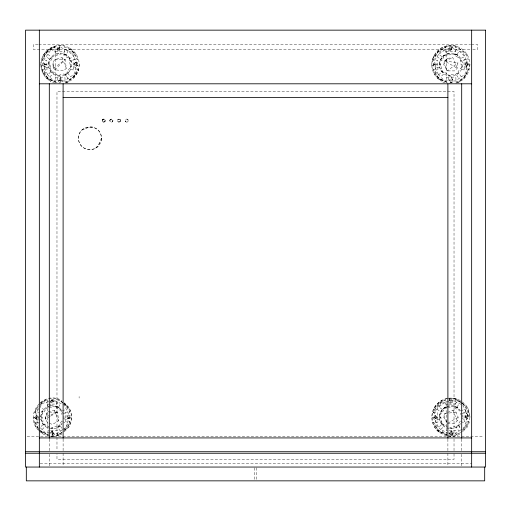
<?xml version="1.0" encoding="UTF-8"?>
<svg xmlns="http://www.w3.org/2000/svg" width="511" height="511" viewBox="0 0 511 511"><rect width="100%" height="100%" fill="white"/><g stroke="black" fill="none" stroke-linecap="round" stroke-linejoin="round"><path stroke-width="0.38" stroke-dasharray="2.56 1.92" d="M79.116 398.063L79.122 396.555M57.232 80.425L57.666 75.385L60.547 75.634L60.113 80.674M52.448 433.264L52.882 428.224L50.001 427.975M448.147 80.425L448.581 75.385L451.462 75.634L451.028 80.674M451.028 433.264L451.462 428.224L449.303 428.039M57.756 49.548L57.947 47.382L59.908 46.469L59.532 50.793L57.756 49.548L59.908 46.469L58.982 50.666M34.256 417.046L34.199 417.608L36.984 419.633L38.274 418.586L38.216 416.414L36.869 415.443L34.256 417.046L36.984 419.633L36.869 415.443M437.116 417.493L437.052 418.055L433.909 419.461L432.779 417.608L434.887 415.386L435.449 415.443L437.116 417.493L433.909 419.461L435.449 415.443M55.086 83.152A19.163 19.163 0 0 1 50.461 81.236C41.704 75.526 38.121 64.297 43.448 55.06C47.721 47.747 56.81 43.984 64.999 46.131M53.055 66.513L53.783 61.026L54.926 59.532L61.914 57.66L65.153 59.532L66.302 68.257L63.658 70.901L54.926 69.758C52.55 67.446 52.429 63.913 53.783 61.026M65.689 82.954A19.163 19.163 0 0 0 73.59 78.189L76.637 74.223L78.553 69.598L79.205 64.642M38.395 430.217C23.34 414.977 43.716 389.503 61.959 400.637M101.434 138.226C101.031 153.466 78.656 153.07 78.439 138.226C78.272 123.521 101.676 123.292 101.434 138.226L98.067 146.357A11.498 11.498 0 0 1 80.815 145.226A11.498 11.498 0 0 1 84.187 128.267L92.913 127.118M112.88 120.992L112.165 121.925C115.397 118.495 107.419 118.552 110.632 121.925L109.916 120.992M434.363 55.06L432.447 59.685L431.795 64.642L434.363 74.223L441.376 81.236A19.163 19.163 0 0 0 446.001 83.152M444.698 61.026L457.939 62.77L457.217 68.257L454.573 70.901L447.342 70.901L443.727 64.642L444.698 61.026L447.342 58.382L452.829 57.66L457.217 68.257L444.698 61.026L452.829 57.66M432.447 59.685C435.212 53.636 439.096 47.715 446.001 46.131C450.919 44.962 456.087 45.645 460.539 48.047C472.918 55.418 472.918 73.737 460.539 81.236A19.163 19.163 0 0 1 456.297 83.044M443.97 415.36L447.342 423.491L454.573 423.491L457.217 420.847L458.188 417.232L456.068 412.122L452.829 410.25L444.698 413.616L443.727 417.232L446.978 422.865M48.488 64.041L49.037 61.071L50.34 58.343M40.823 416.631L41.372 413.661L42.675 410.933M439.403 64.041C439.684 59.972 442.104 56.248 445.701 54.332A11.568 11.568 0 0 1 462.512 65.242A11.568 11.568 0 0 1 444.659 74.344A11.568 11.568 0 0 1 445.701 54.332M439.403 416.631C439.684 412.562 442.104 408.838 445.701 406.922M469.028 64.999L469.136 64.443L466.524 62.201L465.157 63.134L465.036 65.299L466.294 66.385L469.028 64.999L465.157 63.134L466.294 66.385M70.888 64.642L70.064 68.793L69.464 68.391L67.113 71.91L67.714 72.313L64.194 74.663L64.054 73.954L59.902 74.778L60.043 75.487L55.891 74.663L56.293 74.063L52.774 71.712L52.371 72.313L50.021 68.793L50.73 68.653L49.906 64.501L49.197 64.642L50.021 60.49L50.621 60.892L52.972 57.373L52.371 56.97L55.891 54.62L56.031 55.329L60.183 54.505L60.043 53.796L64.194 54.62L63.792 55.22L67.311 57.571L67.714 56.97L70.064 60.49L69.355 60.63L70.179 64.782L70.888 64.642L70.179 64.782M446.806 427.253L447.208 426.653L443.689 424.302L443.286 424.903L440.936 421.383L441.645 421.243L440.821 417.091L440.112 417.232L440.936 413.08L441.536 413.482L443.887 409.963L443.286 409.56L446.806 407.21L446.946 407.919L446.806 407.21M460.877 410.991L464.806 409.151L467.884 415.724L464.895 426.96L461.088 429.63M102.2 120.596C102.449 117.415 107.131 120.117 104.499 121.925L102.966 121.925L102.251 120.992L102.647 119.51L103.733 119.063M105.062 121.363L104.819 119.51M120.392 121.363L120.596 120.596C120.653 118.884 117.971 118.514 117.581 120.2L118.296 119.267L120.149 119.51L120.392 121.363L118.667 122.078L117.734 121.363L118.667 122.078L119.83 121.925L120.545 120.992A1.533 1.533 0 0 0 119.83 119.267L118.667 119.114A1.533 1.533 0 0 0 118.667 122.078M50.097 416.388L45.39 419.103L47.261 412.122L54.249 410.25L57.488 412.122L58.637 420.847L52.378 424.462L47.261 422.348L45.147 417.232L47.261 412.122L57.488 412.122L50.768 415.999M462.238 401.94C470.369 407.318 471.762 418.471 467.552 426.813L462.698 431.667M70.556 417.033L70.205 418.1L67.714 418.975L67.203 418.726L66.941 415.296L70.007 415.469L70.556 417.033L67.714 418.975L66.941 415.296L70.205 418.1L67.203 418.726M60.196 82.814L61.588 78.86L59.959 78.522L58.197 80.489L58.407 81.594L60.196 82.814L62.406 81.37L61.588 78.86L58.407 81.594M448.933 401.416L449.718 399.251L451.884 399.442L452.414 402.464L449.897 403.256L449.08 402.508M42.892 63.115L41.953 65.58L44.649 67.043L46.201 64.903L46.111 64.341L42.892 63.115L46.201 64.903L41.953 65.58L46.111 64.341L44.649 67.043M432.868 65.58L433.807 63.115L435.979 63.051L436.081 66.807L433.807 63.115L433.909 66.871L432.868 65.58L435.979 63.051M109.865 120.596L110.312 119.51L111.398 119.063A1.533 1.533 0 0 1 112.727 121.363A1.533 1.533 0 0 1 110.312 121.682A1.533 1.533 0 0 1 110.632 119.267L111.794 119.114L112.931 120.596M128.057 121.363L128.057 119.83L126.728 119.063M470.12 64.642L464.505 78.189L455.914 83.152L460.539 81.236M460.539 400.637C453.18 396.44 443.433 397.724 437.41 403.684C431.105 409.796 430.779 419.167 434.363 426.813C440.073 435.57 451.302 439.153 460.539 433.826M68.078 50.768L65.951 55.36L63.326 54.14L65.459 49.548L68.078 50.768L73.891 56.561L69.304 58.708L70.531 61.326L75.117 59.18M57.794 402.138L55.661 406.73L58.286 407.95L60.413 403.358M456.374 49.548L454.241 54.14L456.866 55.36L458.993 50.768L464.806 56.561L460.219 58.708L461.446 61.326L466.032 59.18L466.843 67.037M456.374 402.138L454.241 406.73L456.866 407.95L458.993 403.358M466.524 62.201L465.036 65.299L469.136 64.443M452.299 47.236L450.447 50.793L449.897 50.666L448.479 48.443L449.718 46.661L452.299 47.236L452.605 47.715L450.447 50.793L449.718 46.661M69.394 80.112L73.079 77.167L77.595 68.972L73.258 69.055L73.067 59.704L77.41 59.615L72.568 51.605L68.768 48.807M442.232 80.476L438.432 77.678L433.59 69.668L437.927 69.579L437.742 60.228L433.405 60.311L437.921 52.116L441.606 49.171L445.931 47.274L446.627 82.194L438.432 77.678L435.487 73.993M460.309 80.112L463.994 77.167L468.51 68.972L464.173 69.055L463.982 59.704L468.325 59.615A18.077 18.077 0 0 0 455.288 47.089L455.371 51.426L446.02 51.617M73.59 78.189L78.553 69.598M67.714 418.975L70.007 415.469M468.159 415.098L465.783 418.726L466.85 419.077L469.092 416.471L468.159 415.098L465.521 415.296L465.157 415.724L465.783 418.726L465.521 415.296M48.226 427.253L48.628 426.653L45.109 424.302L44.706 424.903L42.356 421.383L43.065 421.243L42.241 417.091L41.532 417.232L42.356 413.08L42.956 413.482L45.307 409.963L44.706 409.56L48.226 407.21L48.366 407.919M61.799 420.981L59.448 424.5L60.049 424.903L56.529 427.253L56.389 426.544L52.237 427.368L52.378 428.077L48.915 427.388M458.226 57.571L458.629 56.97L460.979 60.49L460.27 60.63L461.094 64.782L461.803 64.642L460.979 68.793L460.379 68.391L458.028 71.91L458.629 72.313L455.109 74.663L454.969 73.954L450.817 74.778L450.958 75.487L446.806 74.663L447.208 74.063L443.689 71.712L443.286 72.313L440.936 68.793L441.645 68.653L440.821 64.501L440.112 64.642L440.936 60.49L441.536 60.892L443.887 57.373L443.286 56.97L446.806 54.62L446.946 55.329L451.098 54.505L450.958 53.796L455.109 54.62L454.707 55.22L458.226 57.571L458.629 56.97M460.379 420.981L458.028 424.5L458.629 424.903L455.109 427.253L454.969 426.544L450.817 427.368L450.958 428.077L447.495 427.388M38.453 409.279L35.955 412.856L36.99 424.437L38.536 425.976M448.894 400.439L449.718 399.251L452.414 402.464L448.671 402.138M73.079 77.167L75.877 73.367M38.472 407.95L34.825 412.901L39.162 412.818M40.292 405.472L43.026 401.761L47.351 399.864L48.047 434.784A18.077 18.077 0 0 1 40.446 430.811M64.003 429.61L69.93 421.562L65.593 421.645L65.402 412.294L69.745 412.205L64.903 404.195L63.639 403.262M435.123 55.916L437.921 52.116L445.931 47.274A18.077 18.077 0 0 0 433.405 60.311M463.994 77.167L466.792 73.367M435.487 426.583L438.432 430.268L446.627 434.784L445.931 399.864L441.606 401.761L433.405 412.901L437.742 412.818L437.927 422.169L433.59 422.258L438.432 430.268L442.232 433.066M462.583 429.61L468.51 421.562L464.173 421.645L463.982 412.294L468.325 412.205L463.483 404.195L462.219 403.262M95.685 148.184L101.044 141.202A11.498 11.498 0 0 0 89.936 126.728L81.805 130.094M447.342 58.382L443.97 62.77L447.342 70.901L457.939 62.77M69.745 70.94L67.784 73.239L65.299 74.951M449.897 50.666L452.605 47.715L448.479 48.443M38.165 406.82L36.543 408.506L34.825 412.901A18.077 18.077 0 0 1 38.28 405.913M40.324 404.571L43.026 401.761M63.888 430.454L68.212 425.957L69.93 421.562A18.077 18.077 0 0 1 63.632 431.38M441.606 401.761L435.123 408.506L433.405 412.901A18.077 18.077 0 0 1 445.931 399.864M462.468 430.454L466.792 425.957L468.51 421.562A18.077 18.077 0 0 1 460.948 432.3M49.791 76.969L53.368 73.386L51.317 71.342L47.747 74.932L44.265 67.497L49.305 67.05L49.05 64.169L44.01 64.616M42.126 429.559L45.703 425.976L43.652 423.932L40.082 427.522L45.217 432.645L56.798 433.641L62.15 429.885M438.662 74.932L442.232 71.342L444.283 73.386L440.706 76.969M43.448 55.06L50.461 48.047A19.163 19.163 0 0 1 76.637 74.223L64.999 83.152L69.624 81.236M54.926 59.532L65.153 59.532L54.926 69.758L52.812 64.642M64.118 431.667C73.878 425.203 73.878 409.26 64.118 402.796M434.363 407.65L441.376 400.637M53.783 68.257L65.153 59.532M47.421 435.742L52.378 436.394L57.334 435.742L63.46 431.041M64.073 430.575L68.972 426.813A19.163 19.163 0 0 0 68.972 407.65L64.073 403.888M65.127 74.395L68.04 78.541L65.127 74.395L67.497 72.734L70.403 76.874M62.508 429.63L66.315 426.96L69.304 415.724L64.373 405.197L53.834 400.298L42.611 403.326L40.107 406.909L44.259 409.803L42.605 412.173L40.235 410.518M458.412 425.324L460.488 428.282L458.412 425.324L456.042 426.985L458.955 431.131M460.73 429.885L455.378 433.641L443.797 432.645L435.57 424.437L434.535 412.856L441.191 403.326L452.414 400.298L462.953 405.197L467.884 415.724M57.634 427.541L60.119 425.829L62.08 423.53A11.568 11.568 0 0 1 42.841 423.785A11.568 11.568 0 0 1 49.969 405.913M50.487 401.237L53.304 399.442L54.192 400.841L54.217 401.41L50.813 402.994L50.282 399.972L53.304 399.442L54.217 401.41L50.64 401.563M50.813 402.994L54.192 400.841L50.282 399.972M55.086 46.131L46.495 51.094A19.163 19.163 0 0 0 46.495 78.189L50.461 81.236M40.152 402.917L47.421 398.721M448.019 423.102L458.188 417.232M443.216 56.044L448.549 53.323M460.66 423.53A11.568 11.568 0 0 1 443.452 426.04A11.568 11.568 0 0 1 443.203 408.647L447.214 406.596M453.065 81.881L450.555 82.699L449.233 79.933L452.503 78.866L453.065 81.881L450.555 82.699L452.503 78.866L451.111 82.814L449.233 79.933M62.297 410.991L66.226 409.151M62.866 413.916L67.452 411.77M461.446 413.916L466.032 411.77L466.843 419.627M449.156 400.713L451.884 399.442L449.897 403.256L449.188 402.144M57.404 434.599L61.729 432.702A18.077 18.077 0 0 1 57.404 434.599L57.315 430.262L47.964 430.447M455.984 434.599L460.309 432.702A18.077 18.077 0 0 1 455.984 434.599L455.895 430.262L446.544 430.447M57.488 412.122L45.147 417.232L45.39 419.103M57.334 435.742L61.959 433.826A19.163 19.163 0 0 1 42.796 433.826L39.96 431.654M38.216 416.414L34.199 417.608L38.274 418.586M50.021 68.793L50.73 68.653M49.056 407.784L52.518 407.095L52.378 406.386L56.529 407.21L56.127 407.81L59.646 410.161L60.049 409.56L62.003 412.492M447.636 407.784L451.098 407.095L450.958 406.386L455.109 407.21L454.707 407.81L458.226 410.161L458.629 409.56L460.583 412.492M440.112 417.232L440.821 417.091M103.337 122.078L104.499 121.925L105.215 120.992A1.533 1.533 0 0 0 104.129 119.114A1.533 1.533 0 0 0 102.251 120.2A1.533 1.533 0 0 0 103.337 122.078L102.404 121.363M444.698 413.616L448.486 413.118M449.246 413.016L456.068 412.122M434.925 64.616L439.965 64.169L440.22 67.05L435.18 67.497L438.425 74.695M36.345 417.206L41.385 416.759L41.64 419.64L40.203 419.767M39.481 419.831L36.6 420.087L38.184 423.466M434.925 417.206L439.965 416.759L440.22 419.64L435.18 420.087L438.662 427.522L442.232 423.932L444.283 425.976L440.706 429.559L446.793 432.389M55.105 51.617L64.456 51.426L64.373 47.089A18.077 18.077 0 0 1 77.41 59.615M51.317 80.476L47.517 77.678L42.675 69.668L47.012 69.579L46.827 60.228L42.49 60.311C44.118 54.16 48.935 49.152 55.016 47.274L55.712 82.194L47.517 77.678L44.572 73.993M55.629 77.857L64.98 77.672L65.069 82.009A18.077 18.077 0 0 0 77.595 68.972M446.544 77.857L455.895 77.672L455.984 82.009A18.077 18.077 0 0 0 468.51 68.972M47.44 404.207L56.791 404.016L56.708 399.679A18.077 18.077 0 0 1 63.096 402.674M446.02 404.207L448.358 404.156M449.137 404.144L455.371 404.016L455.288 399.679L459.683 401.397L461.58 402.796M38.229 428.486A18.077 18.077 0 0 1 35.01 422.258L39.347 422.169M38.006 44.713L33.215 44.713L33.215 49.312L470.855 49.312M38.804 44.713L470.599 44.713M471.398 44.713L477.785 44.713L477.785 49.312L471.398 49.312M446.001 46.131L455.914 46.131L467.552 55.06M48.941 398.721L57.334 398.721L63.46 403.422M447.521 398.721L455.914 398.721L462.04 403.422M446.001 435.742L455.914 435.742M27.147 436.394L483.853 436.394M40.145 463.222L471.653 463.222M432.779 417.608L437.052 418.055L434.887 415.386M469.092 416.471L465.157 415.724L466.85 419.077M58.197 80.489L62.406 81.37L59.959 78.522M466.76 67.356L461.867 66.053L461.037 69.164L465.93 70.467M75.845 67.356L70.952 66.053L70.122 69.164L75.015 70.467M461.867 418.643L466.76 419.946M461.037 421.754L465.93 423.057M63.99 418.828L68.18 419.946M62.457 421.754L67.35 423.057M455.914 46.131A19.163 19.163 0 0 0 437.41 78.189L450.242 83.51M46.495 78.189L59.327 83.51M455.914 398.721A19.163 19.163 0 0 0 437.41 430.779L450.958 436.394M38.83 430.779L52.378 436.394M457.288 54.964L454.528 53.636L457.288 54.964L459.555 56.9M66.373 54.964L63.613 53.636C67.465 54.971 70.448 58.26 71.361 62.233M457.288 407.554L454.528 406.226L457.288 407.554L459.555 409.49M58.676 407.529L55.948 406.226L58.708 407.554L61.831 410.735M463.483 404.195L455.288 399.679A18.077 18.077 0 0 1 461.676 402.674M39.852 430.268L48.047 434.784M437.033 56.689L441.185 59.583L442.839 57.213L438.687 54.319L445.407 49.599L446.723 54.485L449.514 53.732L448.198 48.845M47.772 54.319L51.924 57.213L50.27 59.583L46.118 56.689M437.033 409.279L441.185 412.173L442.839 409.803L438.687 406.909L445.407 402.189L446.723 407.075L449.514 406.322L448.952 404.233M61.103 401.397L63 402.796M40.484 430.735L43.652 433.066M437.41 78.189L441.376 81.236M462.653 403.888L467.552 407.65L470.12 417.232M437.41 430.779L441.376 433.826M69.624 48.047L76.637 55.06M42.796 433.826L35.783 426.813L33.215 417.232M72.568 51.605L75.513 55.29M64.903 404.195L67.848 407.88M36.907 426.583L39.36 429.655M125.246 120.992L125.962 121.925L125.195 120.596M461.318 76.874L458.412 72.734L456.042 74.395L458.955 78.541M61.908 428.282L59.832 425.324L57.462 426.985L60.375 431.131M442.36 72.383L440.648 69.898L439.639 67.05M442.36 424.973L440.648 422.488L439.639 419.64M51.445 72.383L49.733 69.898L48.724 67.05M43.78 424.973L42.068 422.488L41.059 419.64M440.936 421.383L443.286 424.903M35.01 422.258L38.236 427.598M61.639 411.298L62.559 413.265M57.947 47.382L59.532 50.793L59.346 46.495M452.829 410.25L457.217 420.847M61.914 57.66L66.302 68.257M54.249 410.25L58.637 420.847M57.283 48.845L58.599 53.732L55.808 54.485L54.492 49.599M50.372 404.233L50.934 406.322L48.143 407.075L46.827 402.189M40.88 64.642L43.448 74.223M460.27 413.22L460.545 414.606M61.69 413.22L61.965 414.606M461.688 439.109L461.688 451.085M461.688 454.279L461.688 466.256M454.024 450.613L454.024 91.469L56.977 91.469L56.977 450.613M454.024 453.8L454.024 459.389L56.977 459.389L56.977 453.8M447.892 439.109L447.892 451.085M447.892 453.257L447.892 466.288M256.267 467.821L256.267 479.318M254.734 467.821L254.734 479.318M63.108 439.109L63.108 451.085M63.108 453.257L63.108 466.288M49.312 439.109L49.312 451.085M49.312 454.279L49.312 466.256M446.627 82.194A18.077 18.077 0 0 1 433.59 69.668M40.51 403.594A18.077 18.077 0 0 1 47.351 399.864M63.696 403.134A18.077 18.077 0 0 1 69.745 412.205M63.913 416.318A11.568 11.568 0 0 1 63.588 420.08M50.71 405.785A11.568 11.568 0 0 1 61.908 410.678M55.712 82.194A18.077 18.077 0 0 1 42.675 69.668M446.627 434.784A18.077 18.077 0 0 1 433.59 422.258M462.302 403.153A18.077 18.077 0 0 1 468.325 412.205M443.203 408.647A11.568 11.568 0 0 1 460.475 410.652M462.276 414.823A11.568 11.568 0 0 1 462.512 417.832M76.969 63.134L73.98 74.37L64.463 81.051L52.882 80.055L44.655 71.847L43.62 60.266L50.276 50.736L61.499 47.708L72.038 52.607L76.969 63.134M467.884 63.134L464.895 74.37L455.378 81.051L443.797 80.055L435.57 71.847L434.535 60.266L441.191 50.736L452.414 47.708L462.953 52.607L467.884 63.134M74.242 63.134L73.891 64.201L75.935 66.487L77.87 65.51L77.672 62.879L75.609 62.201L74.242 63.134L75.935 66.487L77.672 62.879L74.242 63.134M453.41 432.843L452.689 434.893L451.111 435.404L449.143 433.647L449.112 433.079L451.443 431.08L453.41 432.843L451.111 435.404L449.112 433.079L453.41 432.843M47.006 52.116L42.49 60.311A18.077 18.077 0 0 1 55.016 47.274L47.006 52.116M51.758 431.29L50.532 433.079L52.531 435.404L53.099 435.378L54.485 434.471L52.294 431.112L51.758 431.29L52.531 435.404L54.485 434.471L51.758 431.29M75.609 62.201L73.891 64.201L77.87 65.51L75.609 62.201M52.294 431.112L50.532 433.079L53.099 435.378L52.294 431.112M451.443 431.08L449.143 433.647L452.689 434.893L451.443 431.08M125.642 121.682A1.533 1.533 0 0 0 128.21 120.992A1.533 1.533 0 0 0 126.332 119.114A1.533 1.533 0 0 0 125.642 121.682M53.744 74.344A11.568 11.568 0 0 0 71.597 65.242A11.568 11.568 0 0 0 54.786 54.332A11.568 11.568 0 0 0 53.744 74.344"/><path stroke-width="0.77" d="M39.347 83.804L471.653 83.804M63.108 97.601L447.892 97.601M39.347 437.927L471.653 437.927M25.55 451.724L485.45 451.724M25.55 453.257L485.45 453.257M484.683 467.054L484.683 480.851L26.317 480.851L26.317 467.054M471.653 30.149L471.653 467.054M461.688 83.804L461.688 438.31M447.892 83.804L447.892 438.31M63.108 83.804L63.108 438.31M49.312 83.804L49.312 438.31M39.347 30.149L39.347 467.054M485.45 30.149L25.55 30.149L25.55 467.054L485.45 467.054L485.45 30.149"/></g></svg>
